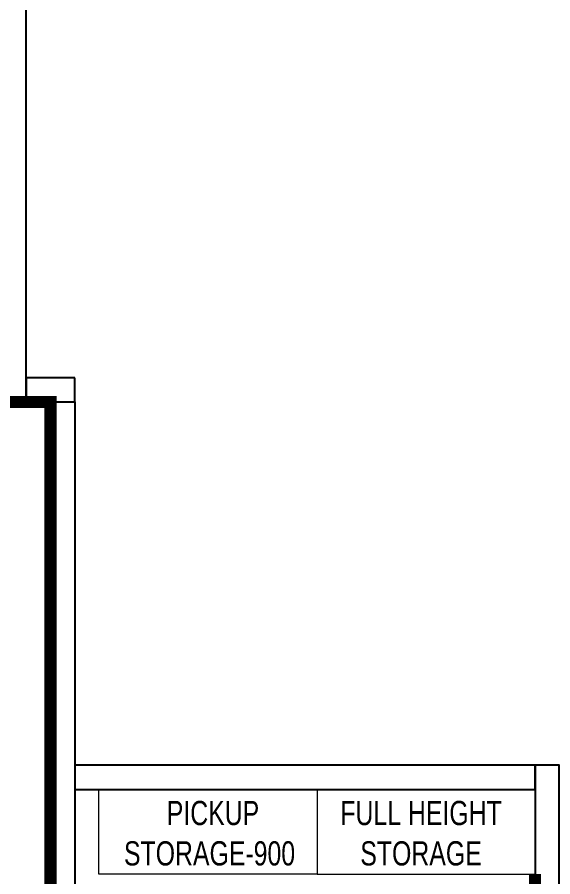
# Model space of a CAD drawing. Header units: feet. Extents: x 2962375 to 2970774, y -5767548 to -5746399.
# Drawn here: x 2965305 to 2967516, y -5754175 to -5750624 of the extents above; entities that cross this region are included whole.
import ezdxf

# ---------------------------------------------------------------- set-up
doc = ezdxf.new("R2010")
doc.units = ezdxf.units.FT
doc.header["$LTSCALE"] = 33
doc.header["$MEASUREMENT"] = 0
doc.linetypes.add('ACAD_ISO03W100', pattern=[30, 12, -18])
for name, color, linetype, lineweight in [('LENS-PARTITION', 21, 'Continuous', 25), ('LENS-TEXT', 31, 'Continuous', 5), ('LK-FF&E WALL', 1, 'Continuous', 9), ('LK-TILES FINISH', 251, 'Continuous', 5)]:
    doc.layers.add(name, color=color, linetype=linetype, lineweight=lineweight)
doc.styles.add('LK TXT', font='GILC____.TTF', dxfattribs={"height": 100})

msp = doc.modelspace()

# ---------------------------------------------------------------- linework, layer by layer
at = {"layer": 'LENS-PARTITION'}
for points in [[(2965242.6, -5752213.5), (2965342.6, -5752213.5), (2965342.6, -5748128.5), (2965242.6, -5748128.5)], [(2965542.6, -5752113.5), (2965342.6, -5752113.5), (2965342.6, -5752213.5), (2965542.6, -5752213.5)], [(2965442.6, -5752213.5), (2965542.6, -5752213.5), (2965542.6, -5754263.5), (2965442.6, -5754263.5)], [(2965542.6, -5753813.5), (2967442.6, -5753813.5), (2967442.6, -5753713.5), (2965542.6, -5753713.5)], [(2967442.6, -5755463.5), (2967542.6, -5755463.5), (2967542.6, -5753713.5), (2967442.6, -5753713.5)]]:
    msp.add_lwpolyline(points, close=True, dxfattribs=at)
at = {"layer": 'LK-FF&E WALL'}
for points in [[(2965642.6, -5754163.5), (2965642.6, -5753813.5), (2966542.6, -5753813.5), (2966542.6, -5754163.5)], [(2967442.6, -5754163.5), (2967442.6, -5753813.5), (2966542.6, -5753813.5), (2966542.6, -5754163.5)]]:
    msp.add_lwpolyline(points, close=True, dxfattribs=at)
at = {"layer": 'LK-TILES FINISH', "color": 212, "linetype": 'ACAD_ISO03W100', "ltscale": 0.05, "const_width": 50}
for points in [[(2965242.6, -5752213.5), (2965442.6, -5752213.5), (2965442.6, -5755463.5), (2964642.6, -5755463.5), (2964642.6, -5752963.5), (2964442.6, -5752963.5), (2964442.6, -5752213.5)], [(2967442.6, -5754163.5), (2967442.6, -5755463.5), (2965542.6, -5755463.5), (2965542.6, -5755013.5)]]:
    msp.add_lwpolyline(points, dxfattribs=at)

# ---------------------------------------------------------------- texts
at = {"layer": 'LENS-TEXT', "color": 0, "linetype": 'Continuous', "ltscale": 3, "char_height": 100, "attachment_point": 5, "style": 'LK TXT'}
for s, insert in [(' PICKUP \\PSTORAGE-900', (2966099, -5753995.1)), ('FULL HEIGHT \\PSTORAGE ', (2966971.9, -5753995.1))]:
    msp.add_mtext_dynamic_manual_height_columns(s, width=1099.487, gutter_width=1, heights=[0], dxfattribs=dict(at, insert=insert))

doc.saveas('drawing.dxf')
